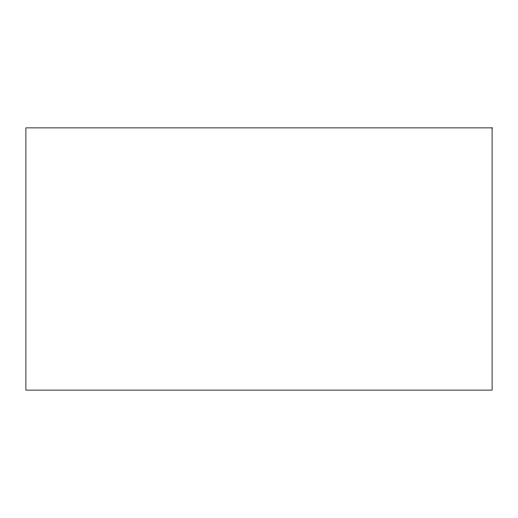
<?xml version="1.0" encoding="UTF-8"?>
<svg xmlns="http://www.w3.org/2000/svg" width="518" height="518" viewBox="0 0 518 518"><rect width="100%" height="100%" fill="white"/><g stroke="black" fill="none" stroke-linecap="round" stroke-linejoin="round"><path stroke-width="0.78" d="M492.1 127.881L25.9 127.881L25.9 390.119L492.1 390.119L492.1 127.881"/></g></svg>
